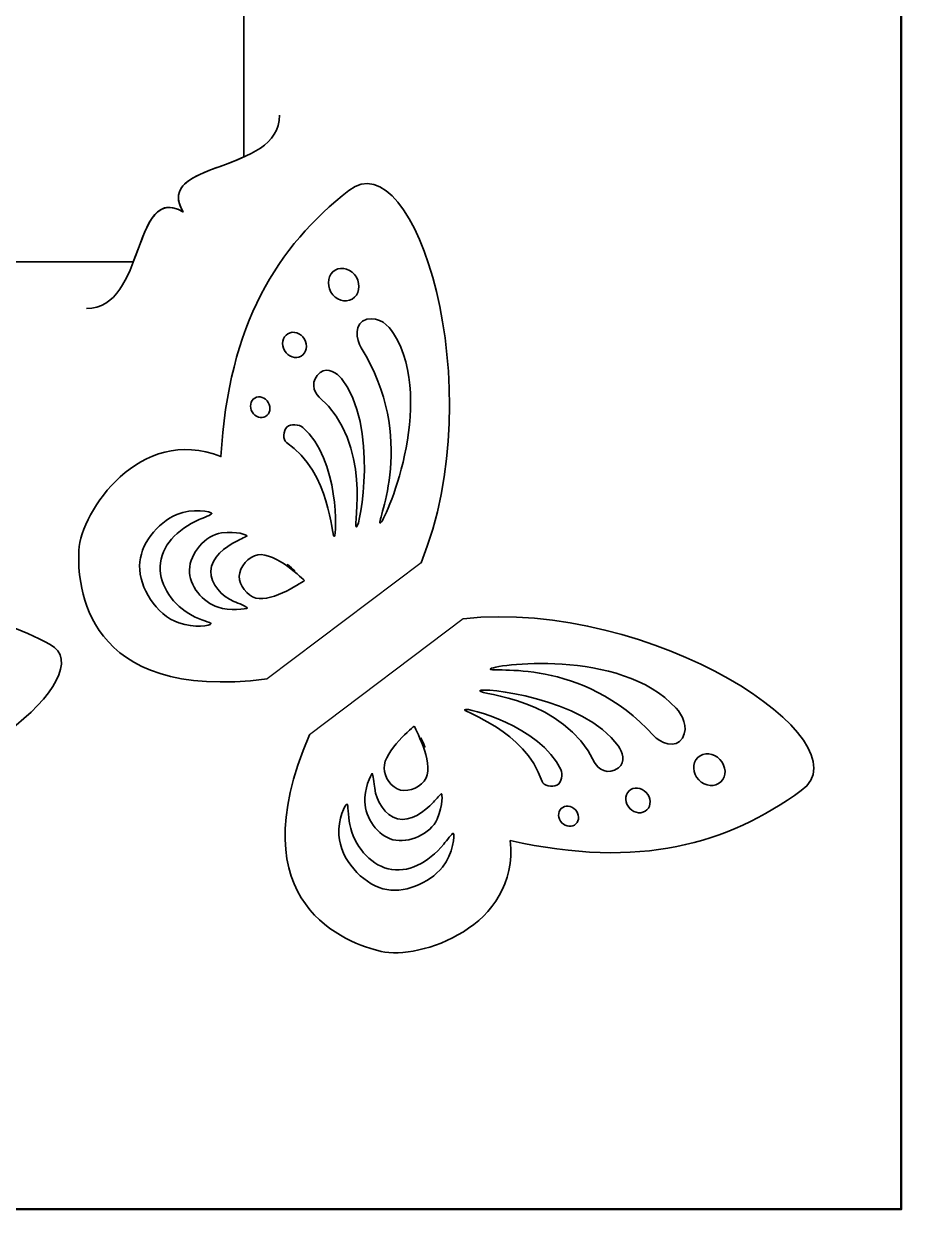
# Model space of a CAD drawing. Header units: millimetres. Extents: x -105 to 761, y -148 to 199.
# Drawn here: x 418.4 to 470.7, y -2.5 to 68 of the extents above; entities that cross this region are included whole.
import ezdxf

# ---------------------------------------------------------------- set-up
doc = ezdxf.new("R2010")
doc.units = ezdxf.units.MM
doc.header["$MEASUREMENT"] = 0
doc.layers.add('Capa 1', color=7, linetype='Continuous')

msp = doc.modelspace()

# ---------------------------------------------------------------- linework, layer by layer
at = {"layer": 'Capa 1', "color": 136, "lineweight": 50}
msp.add_open_spline([(319.9888, 198.5226), (319.9888, 198.5226), (470.6529, 198.5226), (470.6529, 198.5226), (470.6529, 198.5226), (470.6529, 198.5226), (470.6529, -2.5342), (470.6529, -2.5342), (470.6529, -2.5342), (470.6529, -2.5342), (319.9888, -2.5342), (319.9888, -2.5342), (319.9888, -2.5342), (319.9888, -2.5342), (319.9888, 198.5226), (319.9888, 198.5226)], degree=3, knots=[0, 0, 0, 0, 0.2, 0.2, 0.2, 0.2, 0.4, 0.4, 0.4, 0.4, 0.6, 0.6, 0.6, 0.6, 1, 1, 1, 1], dxfattribs=at)
at = {"layer": 'Capa 1', "color": 7, "lineweight": 35}
for points, knots in [([(341.0883, 183.2727), (340.3473, 181.3624), (339.8817, 179.3547), (338.1566, 180.3512), (338.1566, 180.3512), (339.2964, 178.3765), (336.6043, 178.023), (334.53, 177.088), (334.53, 177.088), (334.53, 177.088), (334.5303, 59.9769), (334.5303, 59.9769), (334.5303, 59.9769), (336.6044, 59.042), (339.296, 58.6881), (338.1566, 56.7136), (338.1566, 56.7136), (339.8782, 57.7078), (340.3403, 55.7096), (341.0776, 53.8032), (341.0776, 53.8032), (341.0776, 53.8032), (424.9611, 53.8033), (424.9611, 53.8033), (424.9611, 53.8033), (425.7163, 55.7305), (426.1746, 57.7864), (427.9173, 56.7796), (427.9173, 56.7796), (426.7779, 58.7542), (429.4696, 59.1083), (431.5439, 60.0428), (431.5439, 60.0428), (431.5439, 60.0428), (431.544, 177.088), (431.544, 177.088), (431.544, 177.088), (429.4696, 178.023), (426.7778, 178.3765), (427.9173, 180.3512), (427.9173, 180.3512), (426.1926, 179.3546), (425.7266, 181.3624), (424.9858, 183.2726), (424.9858, 183.2726), (424.9858, 183.2726), (341.0883, 183.2727), (341.0883, 183.2727)], [0, 0, 0, 0, 0.0769231, 0.0769231, 0.0769231, 0.0769231, 0.1538462, 0.1538462, 0.1538462, 0.1538462, 0.2307692, 0.2307692, 0.2307692, 0.2307692, 0.3076923, 0.3076923, 0.3076923, 0.3076923, 0.3846154, 0.3846154, 0.3846154, 0.3846154, 0.4615385, 0.4615385, 0.4615385, 0.4615385, 0.5384615, 0.5384615, 0.5384615, 0.5384615, 0.6153846, 0.6153846, 0.6153846, 0.6153846, 0.6923077, 0.6923077, 0.6923077, 0.6923077, 0.7692308, 0.7692308, 0.7692308, 0.7692308, 0.8461538, 0.8461538, 0.8461538, 0.8461538, 1, 1, 1, 1]), ([(433.6677, 62.5275), (433.6677, 58.9979), (426.1464, 59.8558), (427.9208, 56.7821), (427.9208, 56.7821), (424.8944, 58.5294), (425.7548, 51.0364), (422.1741, 51.0364)], [0, 0, 0, 0, 0.3333333, 0.3333333, 0.3333333, 0.3333333, 1, 1, 1, 1]), ([(442.0814, 35.9069), (446.3395, 46.3304), (441.6968, 61.1107), (437.7881, 58.0538), (437.7881, 58.0538), (433.5197, 54.7159), (430.6267, 50.1068), (430.1751, 42.2229), (430.1751, 42.2229), (425.3563, 44.1431), (421.846, 38.9781), (421.7261, 36.6445), (421.7261, 36.6445), (421.6206, 34.6192), (422.0118, 27.6017), (432.9339, 29.0068)], [0, 0, 0, 0, 0.2, 0.2, 0.2, 0.2, 0.4, 0.4, 0.4, 0.4, 0.6, 0.6, 0.6, 0.6, 1, 1, 1, 1]), ([(437.9821, 51.5963), (437.5662, 51.3528), (437.0013, 51.5391), (436.7227, 52.0129), (436.7227, 52.0129), (436.4442, 52.486), (436.5534, 53.0673), (436.9732, 53.3107), (436.9732, 53.3107), (437.3896, 53.5545), (437.9539, 53.3679), (438.2326, 52.8948), (438.2326, 52.8948), (438.5116, 52.421), (438.3984, 51.8397), (437.9821, 51.5963)], [0, 0, 0, 0, 0.2, 0.2, 0.2, 0.2, 0.4, 0.4, 0.4, 0.4, 0.6, 0.6, 0.6, 0.6, 1, 1, 1, 1]), ([(439.6474, 38.2712), (439.4252, 38.3494), (441.8732, 43.3314), (438.5113, 48.7017), (438.5113, 48.7017), (438.2187, 49.1675), (438.0879, 50.2077), (438.8464, 50.3922), (438.8464, 50.3922), (439.6085, 50.5764), (440.1587, 50.0087), (440.448, 49.5424), (440.448, 49.5424), (443.0447, 45.3708), (439.8695, 38.1928), (439.6472, 38.2711), (439.6472, 38.2711), (439.6472, 38.2711), (439.6474, 38.2712), (439.6474, 38.2712)], [0, 0, 0, 0, 0.1666667, 0.1666667, 0.1666667, 0.1666667, 0.3333333, 0.3333333, 0.3333333, 0.3333333, 0.5, 0.5, 0.5, 0.5, 0.6666667, 0.6666667, 0.6666667, 0.6666667, 1, 1, 1, 1]), ([(434.9448, 48.2029), (434.6202, 48.0138), (434.1826, 48.1588), (433.964, 48.5267), (433.964, 48.5267), (433.7491, 48.8951), (433.837, 49.3473), (434.1615, 49.5364), (434.1615, 49.5364), (434.4829, 49.7259), (434.9235, 49.5808), (435.1387, 49.2125), (435.1387, 49.2125), (435.3576, 48.8443), (435.2692, 48.3923), (434.9447, 48.2032), (434.9447, 48.2032), (434.9447, 48.2032), (434.9448, 48.2029), (434.9448, 48.2029)], [0, 0, 0, 0, 0.1666667, 0.1666667, 0.1666667, 0.1666667, 0.3333333, 0.3333333, 0.3333333, 0.3333333, 0.5, 0.5, 0.5, 0.5, 0.6666667, 0.6666667, 0.6666667, 0.6666667, 1, 1, 1, 1]), ([(438.2361, 38.0423), (438.0071, 38.1026), (439.2274, 42.9394), (436.0171, 45.7687), (436.0171, 45.7687), (435.6715, 46.0721), (435.4915, 46.7713), (436.0877, 47.2225), (436.0877, 47.2225), (436.5466, 47.5704), (437.0896, 47.178), (437.34, 46.8665), (437.34, 46.8665), (439.5629, 44.1118), (438.4654, 37.9818), (438.2361, 38.0422), (438.2361, 38.0422), (438.2361, 38.0422), (438.2361, 38.0423), (438.2361, 38.0423)], [0, 0, 0, 0, 0.1666667, 0.1666667, 0.1666667, 0.1666667, 0.3333333, 0.3333333, 0.3333333, 0.3333333, 0.5, 0.5, 0.5, 0.5, 0.6666667, 0.6666667, 0.6666667, 0.6666667, 1, 1, 1, 1]), ([(432.8351, 44.6145), (432.5707, 44.4596), (432.2107, 44.5781), (432.0343, 44.8797), (432.0343, 44.8797), (431.8544, 45.1813), (431.9284, 45.5517), (432.193, 45.707), (432.193, 45.707), (432.4576, 45.8619), (432.8174, 45.7433), (432.9938, 45.4417), (432.9938, 45.4417), (433.174, 45.1398), (433.1032, 44.7696), (432.8351, 44.6144), (432.8351, 44.6144), (432.8351, 44.6144), (432.8351, 44.6145), (432.8351, 44.6145)], [0, 0, 0, 0, 0.1666667, 0.1666667, 0.1666667, 0.1666667, 0.3333333, 0.3333333, 0.3333333, 0.3333333, 0.5, 0.5, 0.5, 0.5, 0.6666667, 0.6666667, 0.6666667, 0.6666667, 1, 1, 1, 1]), ([(436.9098, 37.482), (436.73, 37.4774), (436.7403, 41.2376), (434.0698, 43.0714), (434.0698, 43.0714), (433.8479, 43.2262), (433.8899, 43.7667), (434.091, 43.9766), (434.091, 43.9766), (434.317, 44.2179), (434.8459, 44.1346), (435.0541, 43.9565), (435.0541, 43.9565), (437.2169, 42.0896), (437.0931, 37.4865), (436.9097, 37.482), (436.9097, 37.482), (436.9097, 37.482), (436.9098, 37.482), (436.9098, 37.482)], [0, 0, 0, 0, 0.1666667, 0.1666667, 0.1666667, 0.1666667, 0.3333333, 0.3333333, 0.3333333, 0.3333333, 0.5, 0.5, 0.5, 0.5, 0.6666667, 0.6666667, 0.6666667, 0.6666667, 1, 1, 1, 1]), ([(425.3353, 35.7277), (425.3353, 34.44), (426.2875, 32.8218), (427.681, 32.3339), (427.681, 32.3339), (428.5984, 32.0129), (429.5613, 32.1748), (429.5896, 32.2929), (429.5896, 32.2929), (429.6001, 32.3498), (428.9475, 32.5222), (428.4642, 32.7773), (428.4642, 32.7773), (427.3356, 33.3725), (426.5309, 34.5363), (426.5627, 35.6941), (426.5627, 35.6941), (426.5946, 36.9009), (427.5646, 37.8933), (428.8804, 38.4768), (428.8804, 38.4768), (429.1346, 38.589), (429.653, 38.7724), (429.6424, 38.8458), (429.6424, 38.8458), (429.6319, 38.9527), (428.4712, 39.1799), (427.5434, 38.7795), (427.5434, 38.7795), (426.3934, 38.2836), (425.335, 36.9796), (425.335, 35.7276), (425.335, 35.7276), (425.335, 35.7276), (425.3353, 35.7277), (425.3353, 35.7277)], [0, 0, 0, 0, 0.1, 0.1, 0.1, 0.1, 0.2, 0.2, 0.2, 0.2, 0.3, 0.3, 0.3, 0.3, 0.4, 0.4, 0.4, 0.4, 0.5, 0.5, 0.5, 0.5, 0.6, 0.6, 0.6, 0.6, 0.7, 0.7, 0.7, 0.7, 0.8, 0.8, 0.8, 0.8, 1, 1, 1, 1]), ([(430.2069, 37.6873), (429.2473, 37.5589), (428.3301, 36.4642), (428.3019, 35.4962), (428.3019, 35.4962), (428.2702, 34.5621), (429.1062, 33.5393), (430.0023, 33.2758), (430.0023, 33.2758), (430.655, 33.0113), (431.7273, 33.1678), (431.7379, 33.2215), (431.7379, 33.2215), (431.7488, 33.2934), (431.2017, 33.5083), (430.9477, 33.6123), (430.9477, 33.6123), (430.2458, 33.8989), (429.5507, 34.6608), (429.5719, 35.4179), (429.5719, 35.4179), (429.5966, 36.2021), (430.408, 36.8572), (431.1135, 37.199), (431.1135, 37.199), (431.3396, 37.3091), (431.7238, 37.483), (431.7238, 37.5183), (431.7238, 37.5183), (431.7238, 37.5508), (431.17, 37.8167), (430.2069, 37.6873), (430.2069, 37.6873), (430.2069, 37.6873), (430.2069, 37.6873), (430.2069, 37.6873)], [0, 0, 0, 0, 0.1, 0.1, 0.1, 0.1, 0.2, 0.2, 0.2, 0.2, 0.3, 0.3, 0.3, 0.3, 0.4, 0.4, 0.4, 0.4, 0.5, 0.5, 0.5, 0.5, 0.6, 0.6, 0.6, 0.6, 0.7, 0.7, 0.7, 0.7, 0.8, 0.8, 0.8, 0.8, 1, 1, 1, 1]), ([(406.4794, 21.8462), (414.6494, 21.9972), (423.169, 29.3293), (420.0116, 31.0586), (420.0116, 31.0586), (416.5616, 32.9474), (412.6597, 33.5552), (407.2763, 31.5955), (407.2763, 31.5955), (407.1743, 35.3569), (402.722, 36.2165), (401.1345, 35.6278), (401.1345, 35.6278), (399.7516, 35.117), (395.1866, 32.8436), (399.2541, 25.9662)], [0, 0, 0, 0, 0.2, 0.2, 0.2, 0.2, 0.4, 0.4, 0.4, 0.4, 0.6, 0.6, 0.6, 0.6, 1, 1, 1, 1]), ([(435.1425, 34.8569), (435.1425, 34.8569), (433.4101, 36.5686), (432.3729, 36.3848), (432.3729, 36.3848), (431.8191, 36.2868), (431.2828, 35.6733), (431.2652, 35.1109), (431.2652, 35.1109), (431.2476, 34.568), (431.7344, 33.9697), (432.2565, 33.8166), (432.2565, 33.8166), (433.2375, 33.5281), (435.1425, 34.8569), (435.1425, 34.8569)], [0, 0, 0, 0, 0.2, 0.2, 0.2, 0.2, 0.4, 0.4, 0.4, 0.4, 0.6, 0.6, 0.6, 0.6, 1, 1, 1, 1]), ([(434.5746, 35.4316), (434.444, 35.5513), (434.3238, 35.6465), (434.1298, 35.8087), (434.1298, 35.8087), (434.2959, 35.6737), (434.4508, 35.5413), (434.5746, 35.4316)], [0, 0, 0, 0, 0.3333333, 0.3333333, 0.3333333, 0.3333333, 1, 1, 1, 1]), ([(444.5897, 32.5805), (455.7836, 33.81), (468.7196, 25.2861), (464.705, 22.3676), (464.705, 22.3676), (460.3238, 19.1799), (455.0953, 17.6632), (447.3907, 19.3957), (447.3907, 19.3957), (447.9131, 14.2375), (441.9826, 12.2802), (439.7072, 12.8051), (439.7072, 12.8051), (437.7281, 13.2614), (431.0888, 15.566), (435.4421, 25.6801)], [0, 0, 0, 0, 0.2, 0.2, 0.2, 0.2, 0.4, 0.4, 0.4, 0.4, 0.6, 0.6, 0.6, 0.6, 1, 1, 1, 1]), ([(446.1951, 29.5896), (446.2089, 29.3537), (451.6699, 30.3393), (455.9103, 25.6322), (455.9103, 25.6322), (456.2808, 25.2237), (457.2438, 24.8119), (457.6283, 25.491), (457.6283, 25.491), (458.0164, 26.1701), (457.6212, 26.8559), (457.2508, 27.2634), (457.2508, 27.2634), (453.9559, 30.9062), (446.1806, 29.826), (446.1948, 29.5896), (446.1948, 29.5896), (446.1948, 29.5896), (446.1951, 29.5896), (446.1951, 29.5896)], [0, 0, 0, 0, 0.1666667, 0.1666667, 0.1666667, 0.1666667, 0.3333333, 0.3333333, 0.3333333, 0.3333333, 0.5, 0.5, 0.5, 0.5, 0.6666667, 0.6666667, 0.6666667, 0.6666667, 1, 1, 1, 1]), ([(445.5882, 28.296), (445.5811, 28.0583), (450.5692, 27.9047), (452.4072, 24.0397), (452.4072, 24.0397), (452.6014, 23.6256), (453.2256, 23.2604), (453.8218, 23.7081), (453.8218, 23.7081), (454.2842, 24.0539), (454.0547, 24.6828), (453.8254, 25.0102), (453.8254, 25.0102), (451.7866, 27.9052), (445.588, 28.5334), (445.588, 28.296), (445.588, 28.296), (445.588, 28.296), (445.5882, 28.296), (445.5882, 28.296)], [0, 0, 0, 0, 0.1666667, 0.1666667, 0.1666667, 0.1666667, 0.3333333, 0.3333333, 0.3333333, 0.3333333, 0.5, 0.5, 0.5, 0.5, 0.6666667, 0.6666667, 0.6666667, 0.6666667, 1, 1, 1, 1]), ([(444.6849, 27.1756), (444.6286, 27.0028), (448.2479, 25.9814), (449.278, 22.9098), (449.278, 22.9098), (449.3665, 22.6505), (449.8954, 22.5457), (450.1529, 22.6794), (450.1529, 22.6794), (450.4496, 22.8325), (450.5128, 23.3634), (450.3999, 23.6111), (450.3999, 23.6111), (449.197, 26.2041), (444.7378, 27.3488), (444.6848, 27.1756), (444.6848, 27.1756), (444.6848, 27.1756), (444.6849, 27.1756), (444.6849, 27.1756)], [0, 0, 0, 0, 0.1666667, 0.1666667, 0.1666667, 0.1666667, 0.3333333, 0.3333333, 0.3333333, 0.3333333, 0.5, 0.5, 0.5, 0.5, 0.6666667, 0.6666667, 0.6666667, 0.6666667, 1, 1, 1, 1]), ([(441.6723, 26.1963), (441.6723, 26.1963), (442.8434, 24.0616), (442.3812, 23.1144), (442.3812, 23.1144), (442.1346, 22.6086), (441.397, 22.2617), (440.8537, 22.3989), (440.8537, 22.3989), (440.3249, 22.532), (439.88, 23.1634), (439.88, 23.7067), (439.88, 23.7067), (439.8732, 24.7295), (441.6723, 26.1963), (441.6723, 26.1963)], [0, 0, 0, 0, 0.2, 0.2, 0.2, 0.2, 0.4, 0.4, 0.4, 0.4, 0.6, 0.6, 0.6, 0.6, 1, 1, 1, 1]), ([(442.0711, 25.4943), (442.1485, 25.3348), (442.2083, 25.1915), (442.3107, 24.9612), (442.3107, 24.9612), (442.2263, 25.1591), (442.1414, 25.3443), (442.0711, 25.4943)], [0, 0, 0, 0, 0.3333333, 0.3333333, 0.3333333, 0.3333333, 1, 1, 1, 1]), ([(458.5494, 24.3272), (458.2001, 23.9936), (458.2245, 23.3998), (458.602, 23.0011), (458.602, 23.0011), (458.9832, 22.6029), (459.5721, 22.5506), (459.9214, 22.8847), (459.9214, 22.8847), (460.2671, 23.2189), (460.2459, 23.8122), (459.8649, 24.2105), (459.8649, 24.2105), (459.4876, 24.6091), (458.8983, 24.6609), (458.5494, 24.3272)], [0, 0, 0, 0, 0.2, 0.2, 0.2, 0.2, 0.4, 0.4, 0.4, 0.4, 0.6, 0.6, 0.6, 0.6, 1, 1, 1, 1]), ([(443.0375, 20.6728), (442.6529, 19.7852), (441.3476, 19.207), (440.4092, 19.4434), (440.4092, 19.4434), (439.5029, 19.672), (438.7476, 20.755), (438.7406, 21.6899), (438.7406, 21.6899), (438.6667, 22.3898), (439.111, 23.3772), (439.1639, 23.3715), (439.1639, 23.3715), (439.2382, 23.3645), (439.2944, 22.7792), (439.3227, 22.5065), (439.3227, 22.5065), (439.4073, 21.7541), (439.9471, 20.8728), (440.6808, 20.688), (440.6808, 20.688), (441.4429, 20.4961), (442.2966, 21.0944), (442.8187, 21.6789), (442.8187, 21.6789), (442.9883, 21.867), (443.2597, 22.1887), (443.2949, 22.1781), (443.2949, 22.1781), (443.3233, 22.1696), (443.429, 21.5646), (443.0374, 20.6728), (443.0374, 20.6728), (443.0374, 20.6728), (443.0375, 20.6728), (443.0375, 20.6728)], [0, 0, 0, 0, 0.1, 0.1, 0.1, 0.1, 0.2, 0.2, 0.2, 0.2, 0.3, 0.3, 0.3, 0.3, 0.4, 0.4, 0.4, 0.4, 0.5, 0.5, 0.5, 0.5, 0.6, 0.6, 0.6, 0.6, 0.7, 0.7, 0.7, 0.7, 0.8, 0.8, 0.8, 0.8, 1, 1, 1, 1]), ([(454.4536, 22.3404), (454.1818, 22.0807), (454.1993, 21.6189), (454.4956, 21.3092), (454.4956, 21.3092), (454.7886, 20.9998), (455.2471, 20.9589), (455.5187, 21.2189), (455.5187, 21.2189), (455.7903, 21.4782), (455.7692, 21.94), (455.4763, 22.2501), (455.4763, 22.2501), (455.1803, 22.5595), (454.7214, 22.6004), (454.4533, 22.3404), (454.4533, 22.3404), (454.4533, 22.3404), (454.4536, 22.3404), (454.4536, 22.3404)], [0, 0, 0, 0, 0.1666667, 0.1666667, 0.1666667, 0.1666667, 0.3333333, 0.3333333, 0.3333333, 0.3333333, 0.5, 0.5, 0.5, 0.5, 0.6666667, 0.6666667, 0.6666667, 0.6666667, 1, 1, 1, 1]), ([(439.8169, 16.5301), (438.5786, 16.8819), (437.2836, 18.2411), (437.1989, 19.7161), (437.1989, 19.7161), (437.1427, 20.6866), (437.5623, 21.5667), (437.6822, 21.5611), (437.6822, 21.5611), (437.7424, 21.5586), (437.7281, 20.8838), (437.8374, 20.3483), (437.8374, 20.3483), (438.1024, 19.0991), (438.9981, 18.004), (440.1199, 17.7162), (440.1199, 17.7162), (441.2913, 17.4164), (442.5118, 18.0771), (443.4325, 19.1809), (443.4325, 19.1809), (443.6126, 19.394), (443.9299, 19.8431), (443.997, 19.8141), (443.997, 19.8141), (444.096, 19.7722), (443.997, 18.5935), (443.3584, 17.8121), (443.3584, 17.8121), (442.5648, 16.8435), (441.0195, 16.1876), (439.8166, 16.5301), (439.8166, 16.5301), (439.8166, 16.5301), (439.8169, 16.5301), (439.8169, 16.5301)], [0, 0, 0, 0, 0.1, 0.1, 0.1, 0.1, 0.2, 0.2, 0.2, 0.2, 0.3, 0.3, 0.3, 0.3, 0.4, 0.4, 0.4, 0.4, 0.5, 0.5, 0.5, 0.5, 0.6, 0.6, 0.6, 0.6, 0.7, 0.7, 0.7, 0.7, 0.8, 0.8, 0.8, 0.8, 1, 1, 1, 1]), ([(450.4214, 21.2987), (450.1991, 21.086), (450.2164, 20.7077), (450.4563, 20.4541), (450.4563, 20.4541), (450.6964, 20.2001), (451.0737, 20.1669), (451.2959, 20.3796), (451.2959, 20.3796), (451.5183, 20.5925), (451.5006, 20.9705), (451.2607, 21.2242), (451.2607, 21.2242), (451.0211, 21.4782), (450.6433, 21.5114), (450.421, 21.2986), (450.421, 21.2986), (450.421, 21.2986), (450.4214, 21.2987), (450.4214, 21.2987)], [0, 0, 0, 0, 0.1666667, 0.1666667, 0.1666667, 0.1666667, 0.3333333, 0.3333333, 0.3333333, 0.3333333, 0.5, 0.5, 0.5, 0.5, 0.6666667, 0.6666667, 0.6666667, 0.6666667, 1, 1, 1, 1])]:
    msp.add_open_spline(points, degree=3, knots=knots, dxfattribs=at)
at = {"layer": 'Capa 1', "color": 136}
for points in [[(442.0814, 35.9069), (446.3395, 46.3304), (441.6968, 61.1107), (437.7881, 58.0538), (437.7881, 58.0538), (433.5197, 54.7159), (430.6267, 50.1068), (430.1751, 42.2229), (430.1751, 42.2229), (425.3563, 44.1431), (421.846, 38.9781), (421.7261, 36.6445), (421.7261, 36.6445), (421.6206, 34.6192), (422.0118, 27.6017), (432.9339, 29.0068), (432.9339, 29.0068), (432.9339, 29.0068), (442.0814, 35.9069), (442.0814, 35.9069)], [(406.4794, 21.8462), (414.6494, 21.9972), (423.169, 29.3293), (420.0116, 31.0586), (420.0116, 31.0586), (416.5616, 32.9474), (412.6597, 33.5552), (407.2763, 31.5955), (407.2763, 31.5955), (407.1743, 35.3569), (402.722, 36.2165), (401.1345, 35.6278), (401.1345, 35.6278), (399.7516, 35.117), (395.1866, 32.8436), (399.2541, 25.9662), (399.2541, 25.9662), (399.2541, 25.9662), (406.4794, 21.8462), (406.4794, 21.8462)], [(444.5897, 32.5805), (455.7836, 33.81), (468.7196, 25.2861), (464.705, 22.3676), (464.705, 22.3676), (460.3238, 19.1799), (455.0953, 17.6632), (447.3907, 19.3957), (447.3907, 19.3957), (447.9131, 14.2375), (441.9826, 12.2802), (439.7072, 12.8051), (439.7072, 12.8051), (437.7281, 13.2614), (431.0888, 15.566), (435.4421, 25.6801), (435.4421, 25.6801), (435.4421, 25.6801), (444.5897, 32.5805), (444.5897, 32.5805)]]:
    msp.add_open_spline(points, degree=3, knots=[0, 0, 0, 0, 0.1666667, 0.1666667, 0.1666667, 0.1666667, 0.3333333, 0.3333333, 0.3333333, 0.3333333, 0.5, 0.5, 0.5, 0.5, 0.6666667, 0.6666667, 0.6666667, 0.6666667, 1, 1, 1, 1], dxfattribs=at)
at = {"layer": 'Capa 1', "color": 7}
for points, knots in [([(437.9821, 51.5963), (437.5662, 51.3528), (437.0013, 51.5391), (436.7227, 52.0129), (436.7227, 52.0129), (436.4442, 52.486), (436.5534, 53.0673), (436.9732, 53.3107), (436.9732, 53.3107), (437.3896, 53.5545), (437.9539, 53.3679), (438.2326, 52.8948), (438.2326, 52.8948), (438.5116, 52.421), (438.3984, 51.8397), (437.9821, 51.5963)], [0, 0, 0, 0, 0.2, 0.2, 0.2, 0.2, 0.4, 0.4, 0.4, 0.4, 0.6, 0.6, 0.6, 0.6, 1, 1, 1, 1]), ([(439.6474, 38.2712), (439.4252, 38.3494), (441.8732, 43.3314), (438.5113, 48.7017), (438.5113, 48.7017), (438.2187, 49.1675), (438.0879, 50.2077), (438.8464, 50.3922), (438.8464, 50.3922), (439.6085, 50.5764), (440.1587, 50.0087), (440.448, 49.5424), (440.448, 49.5424), (443.0447, 45.3708), (439.8695, 38.1928), (439.6472, 38.2711), (439.6472, 38.2711), (439.6472, 38.2711), (439.6474, 38.2712), (439.6474, 38.2712)], [0, 0, 0, 0, 0.1666667, 0.1666667, 0.1666667, 0.1666667, 0.3333333, 0.3333333, 0.3333333, 0.3333333, 0.5, 0.5, 0.5, 0.5, 0.6666667, 0.6666667, 0.6666667, 0.6666667, 1, 1, 1, 1]), ([(434.9448, 48.2029), (434.6202, 48.0138), (434.1826, 48.1588), (433.964, 48.5267), (433.964, 48.5267), (433.7491, 48.8951), (433.837, 49.3473), (434.1615, 49.5364), (434.1615, 49.5364), (434.4829, 49.7259), (434.9235, 49.5808), (435.1387, 49.2125), (435.1387, 49.2125), (435.3576, 48.8443), (435.2692, 48.3923), (434.9447, 48.2032), (434.9447, 48.2032), (434.9447, 48.2032), (434.9448, 48.2029), (434.9448, 48.2029)], [0, 0, 0, 0, 0.1666667, 0.1666667, 0.1666667, 0.1666667, 0.3333333, 0.3333333, 0.3333333, 0.3333333, 0.5, 0.5, 0.5, 0.5, 0.6666667, 0.6666667, 0.6666667, 0.6666667, 1, 1, 1, 1]), ([(438.2361, 38.0423), (438.0071, 38.1026), (439.2274, 42.9394), (436.0171, 45.7687), (436.0171, 45.7687), (435.6715, 46.0721), (435.4915, 46.7713), (436.0877, 47.2225), (436.0877, 47.2225), (436.5466, 47.5704), (437.0896, 47.178), (437.34, 46.8665), (437.34, 46.8665), (439.5629, 44.1118), (438.4654, 37.9818), (438.2361, 38.0422), (438.2361, 38.0422), (438.2361, 38.0422), (438.2361, 38.0423), (438.2361, 38.0423)], [0, 0, 0, 0, 0.1666667, 0.1666667, 0.1666667, 0.1666667, 0.3333333, 0.3333333, 0.3333333, 0.3333333, 0.5, 0.5, 0.5, 0.5, 0.6666667, 0.6666667, 0.6666667, 0.6666667, 1, 1, 1, 1]), ([(432.8351, 44.6145), (432.5707, 44.4596), (432.2107, 44.5781), (432.0343, 44.8797), (432.0343, 44.8797), (431.8544, 45.1813), (431.9284, 45.5517), (432.193, 45.707), (432.193, 45.707), (432.4576, 45.8619), (432.8174, 45.7433), (432.9938, 45.4417), (432.9938, 45.4417), (433.174, 45.1398), (433.1032, 44.7696), (432.8351, 44.6144), (432.8351, 44.6144), (432.8351, 44.6144), (432.8351, 44.6145), (432.8351, 44.6145)], [0, 0, 0, 0, 0.1666667, 0.1666667, 0.1666667, 0.1666667, 0.3333333, 0.3333333, 0.3333333, 0.3333333, 0.5, 0.5, 0.5, 0.5, 0.6666667, 0.6666667, 0.6666667, 0.6666667, 1, 1, 1, 1]), ([(436.9098, 37.482), (436.73, 37.4774), (436.7403, 41.2376), (434.0698, 43.0714), (434.0698, 43.0714), (433.8479, 43.2262), (433.8899, 43.7667), (434.091, 43.9766), (434.091, 43.9766), (434.317, 44.2179), (434.8459, 44.1346), (435.0541, 43.9565), (435.0541, 43.9565), (437.2169, 42.0896), (437.0931, 37.4865), (436.9097, 37.482), (436.9097, 37.482), (436.9097, 37.482), (436.9098, 37.482), (436.9098, 37.482)], [0, 0, 0, 0, 0.1666667, 0.1666667, 0.1666667, 0.1666667, 0.3333333, 0.3333333, 0.3333333, 0.3333333, 0.5, 0.5, 0.5, 0.5, 0.6666667, 0.6666667, 0.6666667, 0.6666667, 1, 1, 1, 1]), ([(425.3353, 35.7277), (425.3353, 34.44), (426.2875, 32.8218), (427.681, 32.3339), (427.681, 32.3339), (428.5984, 32.0129), (429.5613, 32.1748), (429.5896, 32.2929), (429.5896, 32.2929), (429.6001, 32.3498), (428.9475, 32.5222), (428.4642, 32.7773), (428.4642, 32.7773), (427.3356, 33.3725), (426.5309, 34.5363), (426.5627, 35.6941), (426.5627, 35.6941), (426.5946, 36.9009), (427.5646, 37.8933), (428.8804, 38.4768), (428.8804, 38.4768), (429.1346, 38.589), (429.653, 38.7724), (429.6424, 38.8458), (429.6424, 38.8458), (429.6319, 38.9527), (428.4712, 39.1799), (427.5434, 38.7795), (427.5434, 38.7795), (426.3934, 38.2836), (425.3385, 36.9796), (425.335, 35.7276), (425.335, 35.7276), (425.335, 35.7276), (425.3353, 35.7277), (425.3353, 35.7277)], [0, 0, 0, 0, 0.1, 0.1, 0.1, 0.1, 0.2, 0.2, 0.2, 0.2, 0.3, 0.3, 0.3, 0.3, 0.4, 0.4, 0.4, 0.4, 0.5, 0.5, 0.5, 0.5, 0.6, 0.6, 0.6, 0.6, 0.7, 0.7, 0.7, 0.7, 0.8, 0.8, 0.8, 0.8, 1, 1, 1, 1]), ([(430.2069, 37.6873), (429.2473, 37.5589), (428.3301, 36.4642), (428.3019, 35.4962), (428.3019, 35.4962), (428.2702, 34.5621), (429.1062, 33.5393), (430.0023, 33.2758), (430.0023, 33.2758), (430.655, 33.0113), (431.7273, 33.1678), (431.7379, 33.2215), (431.7379, 33.2215), (431.7488, 33.2934), (431.2017, 33.5083), (430.9477, 33.6123), (430.9477, 33.6123), (430.2458, 33.8989), (429.5507, 34.6608), (429.5719, 35.4179), (429.5719, 35.4179), (429.5966, 36.2021), (430.408, 36.8572), (431.1135, 37.199), (431.1135, 37.199), (431.3396, 37.3091), (431.7238, 37.483), (431.7238, 37.5183), (431.7238, 37.5183), (431.7238, 37.5508), (431.17, 37.8167), (430.2069, 37.6873), (430.2069, 37.6873), (430.2069, 37.6873), (430.2069, 37.6873), (430.2069, 37.6873)], [0, 0, 0, 0, 0.1, 0.1, 0.1, 0.1, 0.2, 0.2, 0.2, 0.2, 0.3, 0.3, 0.3, 0.3, 0.4, 0.4, 0.4, 0.4, 0.5, 0.5, 0.5, 0.5, 0.6, 0.6, 0.6, 0.6, 0.7, 0.7, 0.7, 0.7, 0.8, 0.8, 0.8, 0.8, 1, 1, 1, 1]), ([(435.1425, 34.8569), (435.1425, 34.8569), (433.4101, 36.5686), (432.3729, 36.3848), (432.3729, 36.3848), (431.8191, 36.2868), (431.2828, 35.6733), (431.2652, 35.1109), (431.2652, 35.1109), (431.2476, 34.568), (431.7344, 33.9697), (432.2565, 33.8166), (432.2565, 33.8166), (433.2375, 33.5281), (435.1422, 34.8569), (435.1425, 34.8569)], [0, 0, 0, 0, 0.2, 0.2, 0.2, 0.2, 0.4, 0.4, 0.4, 0.4, 0.6, 0.6, 0.6, 0.6, 1, 1, 1, 1]), ([(434.5746, 35.4316), (434.444, 35.5513), (434.3238, 35.6465), (434.1298, 35.8087), (434.1298, 35.8087), (434.2959, 35.6737), (434.4508, 35.5413), (434.5746, 35.4316)], [0, 0, 0, 0, 0.3333333, 0.3333333, 0.3333333, 0.3333333, 1, 1, 1, 1]), ([(446.1951, 29.5896), (446.2089, 29.3537), (451.6699, 30.3393), (455.9103, 25.6322), (455.9103, 25.6322), (456.2808, 25.2237), (457.2438, 24.8119), (457.6283, 25.491), (457.6283, 25.491), (458.0164, 26.1701), (457.6212, 26.8559), (457.2508, 27.2634), (457.2508, 27.2634), (453.9559, 30.9062), (446.1806, 29.826), (446.1948, 29.5896), (446.1948, 29.5896), (446.1948, 29.5896), (446.1951, 29.5896), (446.1951, 29.5896)], [0, 0, 0, 0, 0.1666667, 0.1666667, 0.1666667, 0.1666667, 0.3333333, 0.3333333, 0.3333333, 0.3333333, 0.5, 0.5, 0.5, 0.5, 0.6666667, 0.6666667, 0.6666667, 0.6666667, 1, 1, 1, 1]), ([(445.5882, 28.296), (445.5811, 28.0583), (450.5692, 27.9047), (452.4072, 24.0397), (452.4072, 24.0397), (452.6014, 23.6256), (453.2256, 23.2604), (453.8218, 23.7081), (453.8218, 23.7081), (454.2842, 24.0539), (454.0547, 24.6828), (453.8254, 25.0102), (453.8254, 25.0102), (451.7866, 27.9052), (445.5915, 28.5334), (445.588, 28.296), (445.588, 28.296), (445.588, 28.296), (445.5882, 28.296), (445.5882, 28.296)], [0, 0, 0, 0, 0.1666667, 0.1666667, 0.1666667, 0.1666667, 0.3333333, 0.3333333, 0.3333333, 0.3333333, 0.5, 0.5, 0.5, 0.5, 0.6666667, 0.6666667, 0.6666667, 0.6666667, 1, 1, 1, 1]), ([(444.6849, 27.1756), (444.6286, 27.0028), (448.2479, 25.9814), (449.278, 22.9098), (449.278, 22.9098), (449.3665, 22.6505), (449.8954, 22.5457), (450.1529, 22.6794), (450.1529, 22.6794), (450.4496, 22.8325), (450.5128, 23.3634), (450.3999, 23.6111), (450.3999, 23.6111), (449.197, 26.2041), (444.7378, 27.3488), (444.6848, 27.1756), (444.6848, 27.1756), (444.6848, 27.1756), (444.6849, 27.1756), (444.6849, 27.1756)], [0, 0, 0, 0, 0.1666667, 0.1666667, 0.1666667, 0.1666667, 0.3333333, 0.3333333, 0.3333333, 0.3333333, 0.5, 0.5, 0.5, 0.5, 0.6666667, 0.6666667, 0.6666667, 0.6666667, 1, 1, 1, 1]), ([(441.6723, 26.1963), (441.6723, 26.1963), (442.8434, 24.0616), (442.3812, 23.1144), (442.3812, 23.1144), (442.1346, 22.6086), (441.397, 22.2617), (440.8537, 22.3989), (440.8537, 22.3989), (440.3249, 22.532), (439.8836, 23.1634), (439.88, 23.7067), (439.88, 23.7067), (439.8732, 24.7295), (441.6722, 26.1962), (441.6723, 26.1963)], [0, 0, 0, 0, 0.2, 0.2, 0.2, 0.2, 0.4, 0.4, 0.4, 0.4, 0.6, 0.6, 0.6, 0.6, 1, 1, 1, 1]), ([(442.0711, 25.4943), (442.1485, 25.3348), (442.2083, 25.1915), (442.3107, 24.9612), (442.3107, 24.9612), (442.2263, 25.1591), (442.1414, 25.3443), (442.0711, 25.4943)], [0, 0, 0, 0, 0.3333333, 0.3333333, 0.3333333, 0.3333333, 1, 1, 1, 1]), ([(458.5494, 24.3272), (458.2001, 23.9936), (458.2245, 23.3998), (458.602, 23.0011), (458.602, 23.0011), (458.9832, 22.6029), (459.5721, 22.5506), (459.9214, 22.8847), (459.9214, 22.8847), (460.2671, 23.2189), (460.2459, 23.8122), (459.8649, 24.2105), (459.8649, 24.2105), (459.4876, 24.6091), (458.8983, 24.6609), (458.5494, 24.3272)], [0, 0, 0, 0, 0.2, 0.2, 0.2, 0.2, 0.4, 0.4, 0.4, 0.4, 0.6, 0.6, 0.6, 0.6, 1, 1, 1, 1]), ([(443.0375, 20.6728), (442.6529, 19.7852), (441.3476, 19.207), (440.4092, 19.4434), (440.4092, 19.4434), (439.5029, 19.672), (438.7476, 20.755), (438.7406, 21.6899), (438.7406, 21.6899), (438.6667, 22.3898), (439.111, 23.3772), (439.1639, 23.3715), (439.1639, 23.3715), (439.2382, 23.3645), (439.2944, 22.7792), (439.3227, 22.5065), (439.3227, 22.5065), (439.4073, 21.7541), (439.9471, 20.8728), (440.6808, 20.688), (440.6808, 20.688), (441.4429, 20.4961), (442.2966, 21.0944), (442.8187, 21.6789), (442.8187, 21.6789), (442.9883, 21.867), (443.2597, 22.1887), (443.2949, 22.1781), (443.2949, 22.1781), (443.3233, 22.1696), (443.429, 21.5646), (443.0374, 20.6728), (443.0374, 20.6728), (443.0374, 20.6728), (443.0375, 20.6728), (443.0375, 20.6728)], [0, 0, 0, 0, 0.1, 0.1, 0.1, 0.1, 0.2, 0.2, 0.2, 0.2, 0.3, 0.3, 0.3, 0.3, 0.4, 0.4, 0.4, 0.4, 0.5, 0.5, 0.5, 0.5, 0.6, 0.6, 0.6, 0.6, 0.7, 0.7, 0.7, 0.7, 0.8, 0.8, 0.8, 0.8, 1, 1, 1, 1]), ([(454.4536, 22.3404), (454.1818, 22.0807), (454.1993, 21.6189), (454.4956, 21.3092), (454.4956, 21.3092), (454.7886, 20.9998), (455.2471, 20.9589), (455.5187, 21.2189), (455.5187, 21.2189), (455.7903, 21.4782), (455.7692, 21.94), (455.4763, 22.2501), (455.4763, 22.2501), (455.1803, 22.5595), (454.7214, 22.6004), (454.4533, 22.3404), (454.4533, 22.3404), (454.4533, 22.3404), (454.4536, 22.3404), (454.4536, 22.3404)], [0, 0, 0, 0, 0.1666667, 0.1666667, 0.1666667, 0.1666667, 0.3333333, 0.3333333, 0.3333333, 0.3333333, 0.5, 0.5, 0.5, 0.5, 0.6666667, 0.6666667, 0.6666667, 0.6666667, 1, 1, 1, 1]), ([(439.8169, 16.5301), (438.5786, 16.8819), (437.2836, 18.2411), (437.1989, 19.7161), (437.1989, 19.7161), (437.1427, 20.6866), (437.5623, 21.5667), (437.6822, 21.5611), (437.6822, 21.5611), (437.7424, 21.5586), (437.7281, 20.8838), (437.8374, 20.3483), (437.8374, 20.3483), (438.1024, 19.0991), (438.9981, 18.004), (440.1199, 17.7162), (440.1199, 17.7162), (441.2913, 17.4164), (442.5118, 18.0771), (443.4325, 19.1809), (443.4325, 19.1809), (443.6126, 19.394), (443.9299, 19.8431), (443.997, 19.8141), (443.997, 19.8141), (444.096, 19.7722), (443.997, 18.5935), (443.3584, 17.8121), (443.3584, 17.8121), (442.5648, 16.8435), (441.0195, 16.1876), (439.8166, 16.5301), (439.8166, 16.5301), (439.8166, 16.5301), (439.8169, 16.5301), (439.8169, 16.5301)], [0, 0, 0, 0, 0.1, 0.1, 0.1, 0.1, 0.2, 0.2, 0.2, 0.2, 0.3, 0.3, 0.3, 0.3, 0.4, 0.4, 0.4, 0.4, 0.5, 0.5, 0.5, 0.5, 0.6, 0.6, 0.6, 0.6, 0.7, 0.7, 0.7, 0.7, 0.8, 0.8, 0.8, 0.8, 1, 1, 1, 1]), ([(450.4214, 21.2987), (450.1991, 21.086), (450.2164, 20.7077), (450.4563, 20.4541), (450.4563, 20.4541), (450.6964, 20.2001), (451.0737, 20.1669), (451.2959, 20.3796), (451.2959, 20.3796), (451.5183, 20.5925), (451.5006, 20.9705), (451.2607, 21.2242), (451.2607, 21.2242), (451.0211, 21.4782), (450.6433, 21.5114), (450.421, 21.2986), (450.421, 21.2986), (450.421, 21.2986), (450.4214, 21.2987), (450.4214, 21.2987)], [0, 0, 0, 0, 0.1666667, 0.1666667, 0.1666667, 0.1666667, 0.3333333, 0.3333333, 0.3333333, 0.3333333, 0.5, 0.5, 0.5, 0.5, 0.6666667, 0.6666667, 0.6666667, 0.6666667, 1, 1, 1, 1])]:
    msp.add_open_spline(points, degree=3, knots=knots, dxfattribs=at)

doc.saveas('drawing.dxf')
